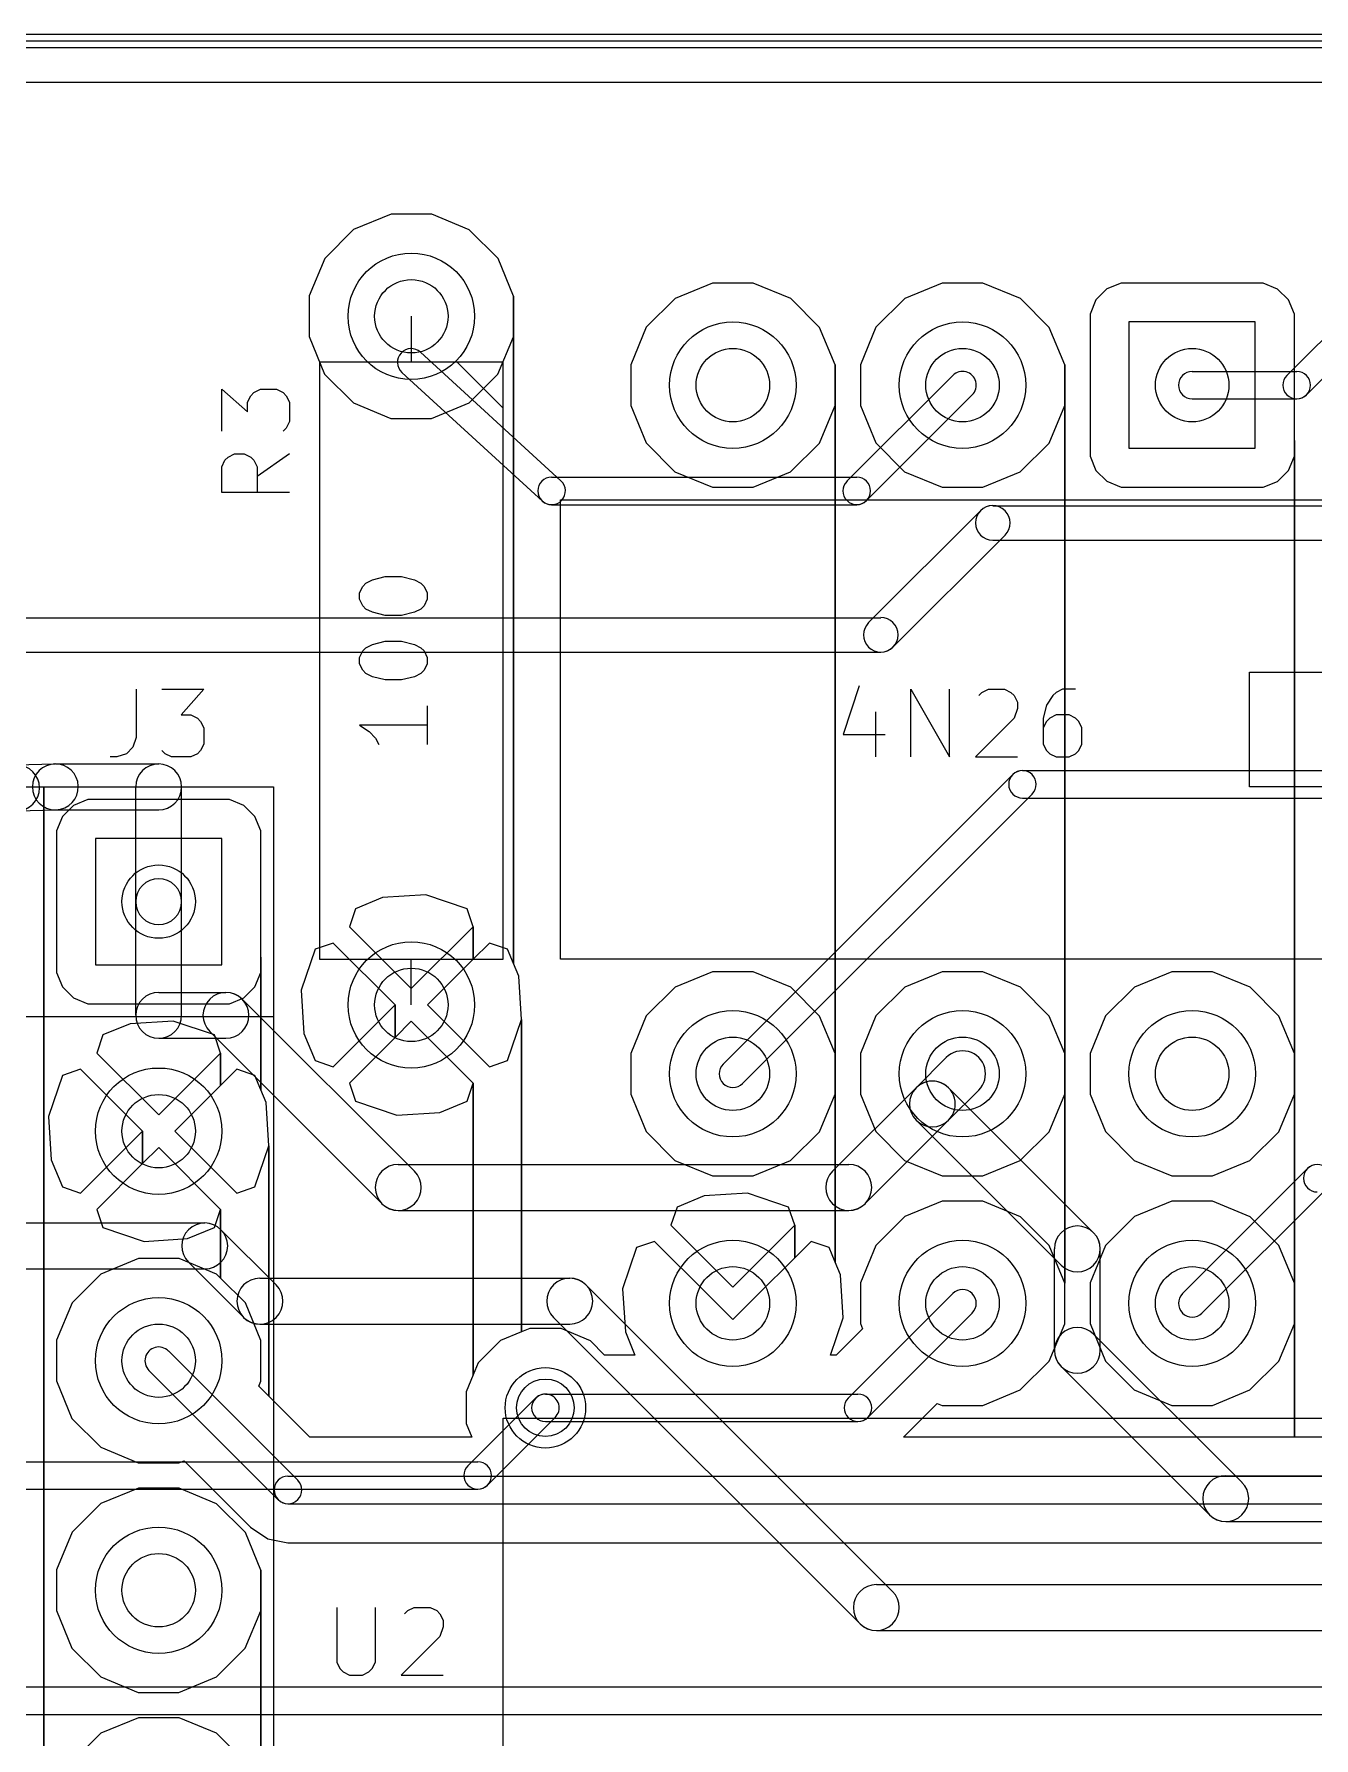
# Model space of a CAD drawing. Extents: x 10 to 410, y -287 to -10.
# Drawn here: x 186.58 to 200.74, y -131.17 to -112.32 of the extents above; entities that cross this region are included whole.
import ezdxf

# ---------------------------------------------------------------- set-up
doc = ezdxf.new("R2010")
doc.units = 0
doc.header["$MEASUREMENT"] = 0
doc.layers.add('Black', color=250, linetype='CONTINUOUS')
doc.layers.add('White', color=7, linetype='CONTINUOUS')

msp = doc.modelspace()

# ---------------------------------------------------------------- linework, layer by layer
at = {"layer": 'BLACK'}
for p, q in [((162.56, -112.32), (245.11, -112.32)), ((162.56, -112.395), (245.11, -112.395)), ((162.56, -112.395), (245.11, -112.395)), ((162.56, -112.395), (245.11, -112.395)), ((162.56, -112.395), (245.11, -112.395)), ((162.56, -112.395), (245.11, -112.395)), ((162.56, -112.395), (245.11, -112.395)), ((162.56, -112.395), (245.11, -112.395)), ((162.56, -112.47), (245.11, -112.47)), ((163.016, -112.851), (244.654, -112.851)), ((163.016, -112.851), (244.654, -112.851)), ((190.53, -114.313), (190.115, -114.484)), ((190.53, -114.313), (190.115, -114.484)), ((190.98, -114.313), (190.53, -114.313)), ((190.98, -114.313), (190.53, -114.313)), ((191.395, -114.485), (190.98, -114.313)), ((191.395, -114.485), (190.98, -114.313)), ((190.115, -114.484), (189.796, -114.802)), ((190.115, -114.484), (189.796, -114.802)), ((191.713, -114.804), (191.395, -114.485)), ((191.713, -114.804), (191.395, -114.485)), ((189.796, -114.802), (189.624, -115.217)), ((189.796, -114.802), (189.624, -115.217)), ((191.884, -115.219), (191.713, -114.804)), ((191.884, -115.219), (191.713, -114.804)), ((194.086, -115.075), (193.671, -115.246)), ((194.086, -115.075), (193.671, -115.246)), ((194.536, -115.075), (194.086, -115.075)), ((194.536, -115.075), (194.086, -115.075)), ((194.951, -115.247), (194.536, -115.075)), ((194.951, -115.247), (194.536, -115.075)), ((196.626, -115.075), (196.211, -115.246)), ((196.626, -115.075), (196.211, -115.246)), ((197.076, -115.075), (196.626, -115.075)), ((197.076, -115.075), (196.626, -115.075)), ((197.491, -115.247), (197.076, -115.075)), ((197.491, -115.247), (197.076, -115.075)), ((198.447, -115.14), (198.326, -115.262)), ((198.447, -115.14), (198.326, -115.262)), ((198.606, -115.075), (198.447, -115.14)), ((198.606, -115.075), (198.447, -115.14)), ((200.003, -115.075), (198.606, -115.075)), ((200.003, -115.075), (198.606, -115.075)), ((200.175, -115.075), (200.003, -115.075)), ((200.175, -115.075), (200.003, -115.075)), ((200.333, -115.141), (200.175, -115.075)), ((200.333, -115.141), (200.175, -115.075)), ((200.455, -115.262), (200.333, -115.141)), ((200.455, -115.262), (200.333, -115.141)), ((189.624, -115.217), (189.624, -115.667)), ((189.624, -115.217), (189.624, -115.667)), ((191.884, -122.606), (191.884, -115.219)), ((191.884, -115.669), (191.884, -115.219)), ((191.884, -115.219), (191.884, -122.606)), ((191.884, -122.606), (191.884, -115.219)), ((191.884, -115.669), (191.884, -115.219)), ((191.884, -115.219), (191.884, -122.606)), ((193.671, -115.246), (193.352, -115.564)), ((193.671, -115.246), (193.352, -115.564)), ((195.269, -115.566), (194.951, -115.247)), ((195.269, -115.566), (194.951, -115.247)), ((196.211, -115.246), (195.892, -115.564)), ((196.211, -115.246), (195.892, -115.564)), ((197.809, -115.566), (197.491, -115.247)), ((197.809, -115.566), (197.491, -115.247)), ((198.326, -115.262), (198.26, -115.42)), ((198.326, -115.262), (198.26, -115.42)), ((200.52, -115.421), (200.455, -115.262)), ((200.52, -115.421), (200.455, -115.262)), ((190.754, -115.443), (190.754, -115.951)), ((193.352, -115.564), (193.18, -115.979)), ((193.352, -115.564), (193.18, -115.979)), ((195.44, -115.981), (195.269, -115.566)), ((195.44, -115.981), (195.269, -115.566)), ((195.892, -115.564), (195.72, -115.979)), ((195.892, -115.564), (195.72, -115.979)), ((197.98, -115.981), (197.809, -115.566)), ((197.98, -115.981), (197.809, -115.566)), ((198.26, -115.42), (198.26, -115.592)), ((198.26, -115.42), (198.26, -115.592)), ((200.088, -115.506), (198.691, -115.506)), ((198.691, -115.506), (198.691, -116.903)), ((200.088, -115.506), (198.691, -115.506)), ((198.691, -115.506), (198.691, -116.903)), ((200.088, -115.506), (198.691, -115.506)), ((198.691, -115.506), (198.691, -116.903)), ((200.088, -116.903), (200.088, -115.506)), ((200.088, -116.903), (200.088, -115.506)), ((200.088, -116.903), (200.088, -115.506)), ((200.52, -116.818), (200.52, -115.421)), ((200.52, -116.818), (200.52, -115.421)), ((189.624, -115.667), (189.795, -116.082)), ((189.624, -115.667), (189.795, -116.082)), ((191.712, -116.084), (191.884, -115.669)), ((191.712, -116.084), (191.884, -115.669)), ((198.26, -115.592), (198.26, -116.989)), ((198.26, -115.592), (198.26, -116.989)), ((191.77, -115.951), (189.738, -115.951)), ((189.738, -115.951), (189.738, -122.555)), ((191.262, -115.951), (191.77, -116.459)), ((191.77, -122.555), (191.77, -115.951)), ((189.795, -116.082), (190.113, -116.401)), ((189.795, -116.082), (190.113, -116.401)), ((191.393, -116.402), (191.712, -116.084)), ((191.393, -116.402), (191.712, -116.084)), ((193.18, -115.979), (193.18, -116.429)), ((193.18, -115.979), (193.18, -116.429)), ((195.44, -123.601), (195.44, -115.981)), ((195.44, -116.431), (195.44, -115.981)), ((195.44, -115.981), (195.44, -123.601)), ((195.44, -123.601), (195.44, -115.981)), ((195.44, -116.431), (195.44, -115.981)), ((195.44, -115.981), (195.44, -123.601)), ((195.72, -115.979), (195.72, -116.429)), ((195.72, -115.979), (195.72, -116.429)), ((197.98, -123.601), (197.98, -115.981)), ((197.98, -116.431), (197.98, -115.981)), ((197.98, -115.981), (197.98, -123.601)), ((197.98, -123.601), (197.98, -115.981)), ((197.98, -116.431), (197.98, -115.981)), ((197.98, -115.981), (197.98, -123.601)), ((188.657, -116.715), (188.657, -116.251)), ((188.657, -116.251), (188.942, -116.501)), ((188.942, -116.394), (188.978, -116.322)), ((188.978, -116.322), (189.014, -116.286)), ((189.014, -116.286), (189.085, -116.251)), ((189.085, -116.251), (189.264, -116.251)), ((189.264, -116.251), (189.335, -116.286)), ((189.335, -116.286), (189.371, -116.322)), ((189.371, -116.322), (189.407, -116.394)), ((188.942, -116.501), (188.942, -116.394)), ((189.407, -116.394), (189.407, -116.608)), ((190.113, -116.401), (190.528, -116.573)), ((190.113, -116.401), (190.528, -116.573)), ((190.978, -116.573), (191.393, -116.402)), ((190.978, -116.573), (191.393, -116.402)), ((193.18, -116.429), (193.351, -116.844)), ((193.18, -116.429), (193.351, -116.844)), ((195.268, -116.846), (195.44, -116.431)), ((195.268, -116.846), (195.44, -116.431)), ((195.72, -116.429), (195.891, -116.844)), ((195.72, -116.429), (195.891, -116.844)), ((197.808, -116.846), (197.98, -116.431)), ((197.808, -116.846), (197.98, -116.431)), ((189.371, -116.679), (189.335, -116.715)), ((189.407, -116.608), (189.371, -116.679)), ((190.528, -116.573), (190.978, -116.573)), ((190.528, -116.573), (190.978, -116.573)), ((193.351, -116.844), (193.669, -117.163)), ((193.351, -116.844), (193.669, -117.163)), ((194.949, -117.164), (195.268, -116.846)), ((194.949, -117.164), (195.268, -116.846)), ((195.891, -116.844), (196.209, -117.163)), ((195.891, -116.844), (196.209, -117.163)), ((197.489, -117.164), (197.808, -116.846)), ((197.489, -117.164), (197.808, -116.846)), ((200.52, -123.601), (200.52, -116.818)), ((200.52, -116.99), (200.52, -116.818)), ((200.52, -116.818), (200.52, -123.601)), ((200.52, -123.601), (200.52, -116.818)), ((200.52, -116.99), (200.52, -116.818)), ((200.52, -116.818), (200.52, -123.601)), ((188.657, -117.108), (188.692, -117.036)), ((188.692, -117.036), (188.728, -117.001)), ((188.728, -117.001), (188.799, -116.965)), ((188.799, -116.965), (188.907, -116.965)), ((188.907, -116.965), (188.978, -117.001)), ((188.978, -117.001), (189.014, -117.036)), ((189.014, -117.036), (189.049, -117.108)), ((189.407, -116.965), (189.049, -117.215)), ((198.26, -116.989), (198.325, -117.148)), ((198.26, -116.989), (198.325, -117.148)), ((198.691, -116.903), (200.088, -116.903)), ((198.691, -116.903), (200.088, -116.903)), ((198.691, -116.903), (200.088, -116.903)), ((200.454, -117.148), (200.52, -116.99)), ((200.454, -117.148), (200.52, -116.99)), ((188.657, -117.394), (188.657, -117.108)), ((189.049, -117.108), (189.049, -117.394)), ((193.669, -117.163), (194.084, -117.335)), ((193.669, -117.163), (194.084, -117.335)), ((194.534, -117.335), (194.949, -117.164)), ((194.534, -117.335), (194.949, -117.164)), ((196.209, -117.163), (196.624, -117.335)), ((196.209, -117.163), (196.624, -117.335)), ((197.074, -117.335), (197.489, -117.164)), ((197.074, -117.335), (197.489, -117.164)), ((198.325, -117.148), (198.447, -117.269)), ((198.325, -117.148), (198.447, -117.269)), ((198.447, -117.269), (198.605, -117.335)), ((198.447, -117.269), (198.605, -117.335)), ((200.174, -117.335), (200.333, -117.27)), ((200.174, -117.335), (200.333, -117.27)), ((200.333, -117.27), (200.454, -117.148)), ((200.333, -117.27), (200.454, -117.148)), ((189.407, -117.394), (188.657, -117.394)), ((194.084, -117.335), (194.534, -117.335)), ((194.084, -117.335), (194.534, -117.335)), ((196.624, -117.335), (197.074, -117.335)), ((196.624, -117.335), (197.074, -117.335)), ((198.605, -117.335), (198.777, -117.335)), ((198.605, -117.335), (198.777, -117.335)), ((198.777, -117.335), (200.174, -117.335)), ((198.777, -117.335), (200.174, -117.335)), ((192.405, -122.555), (192.405, -117.475)), ((192.405, -117.475), (201.295, -117.475)), ((190.216, -118.432), (190.252, -118.396)), ((190.252, -118.396), (190.323, -118.36)), ((190.323, -118.36), (190.466, -118.324)), ((190.466, -118.324), (190.645, -118.324)), ((190.645, -118.324), (190.788, -118.36)), ((190.788, -118.36), (190.859, -118.396)), ((190.859, -118.396), (190.895, -118.432)), ((190.181, -118.503), (190.216, -118.432)), ((190.181, -118.574), (190.181, -118.503)), ((190.216, -118.646), (190.181, -118.574)), ((190.895, -118.432), (190.931, -118.503)), ((190.931, -118.574), (190.895, -118.646)), ((190.931, -118.503), (190.931, -118.574)), ((190.252, -118.682), (190.216, -118.646)), ((190.323, -118.717), (190.252, -118.682)), ((190.466, -118.753), (190.323, -118.717)), ((190.645, -118.753), (190.466, -118.753)), ((190.788, -118.717), (190.645, -118.753)), ((190.859, -118.682), (190.788, -118.717)), ((190.895, -118.646), (190.859, -118.682)), ((190.181, -119.217), (190.216, -119.146)), ((190.216, -119.146), (190.252, -119.11)), ((190.252, -119.11), (190.323, -119.074)), ((190.323, -119.074), (190.466, -119.039)), ((190.466, -119.039), (190.645, -119.039)), ((190.645, -119.039), (190.788, -119.074)), ((190.788, -119.074), (190.859, -119.11)), ((190.859, -119.11), (190.895, -119.146)), ((190.895, -119.146), (190.931, -119.217)), ((190.181, -119.289), (190.181, -119.217)), ((190.216, -119.36), (190.181, -119.289)), ((190.931, -119.289), (190.895, -119.36)), ((190.931, -119.217), (190.931, -119.289)), ((190.252, -119.396), (190.216, -119.36)), ((190.323, -119.432), (190.252, -119.396)), ((190.466, -119.467), (190.323, -119.432)), ((190.645, -119.467), (190.466, -119.467)), ((190.788, -119.432), (190.645, -119.467)), ((190.859, -119.396), (190.788, -119.432)), ((190.895, -119.36), (190.859, -119.396)), ((195.707, -119.533), (195.529, -120.069)), ((200.025, -120.65), (200.025, -119.38)), ((200.025, -119.38), (201.295, -119.38)), ((187.71, -119.569), (187.71, -120.104)), ((187.996, -119.569), (188.46, -119.569)), ((188.46, -119.569), (188.21, -119.854)), ((196.279, -120.319), (196.279, -119.569)), ((196.279, -119.569), (196.707, -120.319)), ((196.707, -120.319), (196.707, -119.569)), ((197.029, -119.64), (197.064, -119.604)), ((197.064, -119.604), (197.136, -119.569)), ((197.136, -119.569), (197.314, -119.569)), ((197.314, -119.569), (197.386, -119.604)), ((197.386, -119.604), (197.421, -119.64)), ((197.421, -119.64), (197.457, -119.711)), ((197.457, -119.711), (197.457, -119.783)), ((197.85, -119.64), (197.779, -119.747)), ((197.886, -119.604), (197.85, -119.64)), ((197.957, -119.569), (197.886, -119.604)), ((198.1, -119.569), (197.957, -119.569)), ((188.21, -119.854), (188.317, -119.854)), ((188.317, -119.854), (188.389, -119.89)), ((188.389, -119.89), (188.424, -119.926)), ((190.931, -119.753), (190.931, -120.182)), ((195.886, -119.819), (195.886, -120.319)), ((197.421, -119.89), (196.993, -120.319)), ((197.457, -119.783), (197.421, -119.89)), ((197.779, -119.747), (197.743, -119.89)), ((197.743, -119.89), (197.743, -120.176)), ((197.814, -119.89), (197.779, -119.926)), ((197.886, -119.854), (197.814, -119.89)), ((198.029, -119.854), (197.886, -119.854)), ((198.1, -119.89), (198.029, -119.854)), ((198.136, -119.926), (198.1, -119.89)), ((188.424, -119.926), (188.46, -119.997)), ((188.46, -119.997), (188.46, -120.176)), ((190.931, -119.967), (190.181, -119.967)), ((190.181, -119.967), (190.288, -120.039)), ((190.288, -120.039), (190.359, -120.11)), ((195.529, -120.069), (195.993, -120.069)), ((197.779, -119.926), (197.743, -119.997)), ((198.171, -119.997), (198.136, -119.926)), ((198.171, -120.176), (198.171, -119.997)), ((187.603, -120.283), (187.496, -120.319)), ((187.674, -120.211), (187.603, -120.283)), ((187.71, -120.104), (187.674, -120.211)), ((188.031, -120.283), (187.996, -120.247)), ((188.103, -120.319), (188.031, -120.283)), ((188.389, -120.283), (188.317, -120.319)), ((188.424, -120.247), (188.389, -120.283)), ((188.46, -120.176), (188.424, -120.247)), ((190.359, -120.11), (190.395, -120.182)), ((197.743, -120.176), (197.779, -120.247)), ((197.779, -120.247), (197.814, -120.283)), ((197.814, -120.283), (197.886, -120.319)), ((198.029, -120.319), (198.1, -120.283)), ((198.1, -120.283), (198.136, -120.247)), ((198.136, -120.247), (198.171, -120.176)), ((187.496, -120.319), (187.424, -120.319)), ((188.317, -120.319), (188.103, -120.319)), ((196.993, -120.319), (197.457, -120.319)), ((197.886, -120.319), (198.029, -120.319)), ((184.15, -120.65), (186.69, -120.65)), ((186.69, -120.65), (189.23, -120.65)), ((186.69, -146.05), (186.69, -120.65)), ((186.69, -120.65), (186.69, -146.05)), ((189.23, -120.65), (189.23, -146.05)), ((201.295, -120.65), (200.025, -120.65)), ((187.176, -120.79), (187.017, -120.855)), ((187.176, -120.79), (187.017, -120.855)), ((188.573, -120.79), (187.176, -120.79)), ((188.573, -120.79), (187.176, -120.79)), ((188.745, -120.79), (188.573, -120.79)), ((188.745, -120.79), (188.573, -120.79)), ((188.903, -120.856), (188.745, -120.79)), ((188.903, -120.856), (188.745, -120.79)), ((186.896, -120.977), (186.83, -121.135)), ((186.896, -120.977), (186.83, -121.135)), ((187.017, -120.855), (186.896, -120.977)), ((187.017, -120.855), (186.896, -120.977)), ((189.025, -120.977), (188.903, -120.856)), ((189.025, -120.977), (188.903, -120.856)), ((189.09, -121.136), (189.025, -120.977)), ((189.09, -121.136), (189.025, -120.977)), ((186.83, -121.135), (186.83, -121.307)), ((186.83, -121.135), (186.83, -121.307)), ((188.659, -121.221), (187.261, -121.221)), ((187.261, -121.221), (187.261, -122.618)), ((188.659, -121.221), (187.261, -121.221)), ((187.261, -121.221), (187.261, -122.618)), ((188.659, -121.221), (187.261, -121.221)), ((187.261, -121.221), (187.261, -122.618)), ((188.659, -122.618), (188.659, -121.221)), ((188.659, -122.618), (188.659, -121.221)), ((188.659, -122.618), (188.659, -121.221)), ((189.09, -122.533), (189.09, -121.136)), ((189.09, -122.533), (189.09, -121.136)), ((186.83, -121.307), (186.83, -122.704)), ((186.83, -121.307), (186.83, -122.704)), ((190.437, -121.874), (190.138, -121.998)), ((190.437, -121.874), (190.138, -121.998)), ((190.916, -121.844), (190.437, -121.874)), ((190.916, -121.844), (190.437, -121.874)), ((191.37, -121.998), (190.916, -121.844)), ((191.37, -121.998), (190.916, -121.844)), ((190.138, -121.998), (190.069, -122.198)), ((190.138, -121.998), (190.069, -122.198)), ((191.439, -122.198), (191.37, -121.998)), ((191.439, -122.198), (191.37, -121.998)), ((190.069, -122.198), (190.754, -122.883)), ((190.069, -122.198), (190.754, -122.883)), ((190.754, -122.883), (191.439, -122.198)), ((190.754, -122.883), (191.439, -122.198)), ((191.439, -122.558), (191.439, -122.198)), ((191.439, -122.198), (191.439, -122.558)), ((191.439, -122.558), (191.439, -122.198)), ((191.439, -122.198), (191.439, -122.558)), ((189.09, -124.003), (189.09, -122.533)), ((189.09, -122.705), (189.09, -122.533)), ((189.09, -122.533), (189.09, -124.003)), ((189.09, -124.003), (189.09, -122.533)), ((189.09, -122.705), (189.09, -122.533)), ((189.09, -122.533), (189.09, -124.003)), ((189.689, -122.447), (189.535, -122.901)), ((189.689, -122.447), (189.535, -122.901)), ((189.889, -122.378), (189.689, -122.447)), ((189.889, -122.378), (189.689, -122.447)), ((190.574, -123.063), (189.889, -122.378)), ((190.574, -123.063), (189.889, -122.378)), ((191.619, -122.378), (191.439, -122.558)), ((191.619, -122.378), (191.439, -122.558)), ((191.819, -122.447), (191.619, -122.378)), ((191.819, -122.447), (191.619, -122.378)), ((191.884, -122.606), (191.819, -122.447)), ((191.884, -122.606), (191.819, -122.447)), ((186.83, -122.704), (186.895, -122.863)), ((186.83, -122.704), (186.895, -122.863)), ((187.261, -122.618), (188.659, -122.618)), ((187.261, -122.618), (188.659, -122.618)), ((187.261, -122.618), (188.659, -122.618)), ((189.024, -122.863), (189.09, -122.705)), ((189.024, -122.863), (189.09, -122.705)), ((189.738, -122.555), (190.754, -122.555)), ((190.754, -123.063), (190.754, -122.555)), ((190.754, -122.555), (191.77, -122.555)), ((191.439, -122.558), (190.934, -123.063)), ((191.439, -122.558), (190.934, -123.063)), ((191.943, -122.746), (191.884, -122.606)), ((191.943, -122.746), (191.884, -122.606)), ((201.295, -122.555), (192.405, -122.555)), ((194.086, -122.695), (193.671, -122.866)), ((194.086, -122.695), (193.671, -122.866)), ((194.536, -122.695), (194.086, -122.695)), ((194.536, -122.695), (194.086, -122.695)), ((194.951, -122.867), (194.536, -122.695)), ((194.951, -122.867), (194.536, -122.695)), ((196.626, -122.695), (196.211, -122.866)), ((196.626, -122.695), (196.211, -122.866)), ((197.076, -122.695), (196.626, -122.695)), ((197.076, -122.695), (196.626, -122.695)), ((197.491, -122.867), (197.076, -122.695)), ((197.491, -122.867), (197.076, -122.695)), ((199.166, -122.695), (198.751, -122.866)), ((199.166, -122.695), (198.751, -122.866)), ((199.616, -122.695), (199.166, -122.695)), ((199.616, -122.695), (199.166, -122.695)), ((200.031, -122.867), (199.616, -122.695)), ((200.031, -122.867), (199.616, -122.695)), ((186.895, -122.863), (187.017, -122.984)), ((186.895, -122.863), (187.017, -122.984)), ((188.903, -122.985), (189.024, -122.863)), ((188.903, -122.985), (189.024, -122.863)), ((189.535, -122.901), (189.565, -123.38)), ((189.535, -122.901), (189.565, -123.38)), ((191.973, -123.225), (191.943, -122.746)), ((191.973, -123.225), (191.943, -122.746)), ((193.671, -122.866), (193.352, -123.184)), ((193.671, -122.866), (193.352, -123.184)), ((195.269, -123.186), (194.951, -122.867)), ((195.269, -123.186), (194.951, -122.867)), ((196.211, -122.866), (195.892, -123.184)), ((196.211, -122.866), (195.892, -123.184)), ((197.809, -123.186), (197.491, -122.867)), ((197.809, -123.186), (197.491, -122.867)), ((198.751, -122.866), (198.432, -123.184)), ((198.751, -122.866), (198.432, -123.184)), ((200.349, -123.186), (200.031, -122.867)), ((200.349, -123.186), (200.031, -122.867)), ((187.017, -122.984), (187.175, -123.05)), ((187.017, -122.984), (187.175, -123.05)), ((187.175, -123.05), (187.347, -123.05)), ((187.175, -123.05), (187.347, -123.05)), ((187.347, -123.05), (188.744, -123.05)), ((187.347, -123.05), (188.744, -123.05)), ((188.744, -123.05), (188.903, -122.985)), ((188.744, -123.05), (188.903, -122.985)), ((189.889, -123.748), (190.574, -123.063)), ((189.889, -123.748), (190.574, -123.063)), ((190.574, -123.422), (190.574, -123.063)), ((190.574, -123.063), (190.574, -123.422)), ((190.574, -123.422), (190.574, -123.063)), ((190.574, -123.063), (190.574, -123.422)), ((190.934, -123.063), (191.619, -123.748)), ((190.934, -123.063), (191.619, -123.748)), ((184.15, -123.19), (186.69, -123.19)), ((186.69, -123.19), (189.23, -123.19)), ((187.643, -123.271), (187.344, -123.395)), ((187.643, -123.271), (187.344, -123.395)), ((188.122, -123.241), (187.643, -123.271)), ((188.122, -123.241), (187.643, -123.271)), ((188.576, -123.395), (188.122, -123.241)), ((188.576, -123.395), (188.122, -123.241)), ((190.754, -123.243), (190.574, -123.422)), ((190.754, -123.243), (190.574, -123.422)), ((191.439, -123.928), (190.754, -123.243)), ((191.439, -123.928), (190.754, -123.243)), ((191.819, -123.679), (191.973, -123.225)), ((191.819, -123.679), (191.973, -123.225)), ((191.973, -126.682), (191.973, -123.225)), ((191.973, -123.225), (191.973, -126.682)), ((191.973, -126.682), (191.973, -123.225)), ((191.973, -123.225), (191.973, -126.682)), ((193.352, -123.184), (193.18, -123.599)), ((193.352, -123.184), (193.18, -123.599)), ((195.44, -123.601), (195.269, -123.186)), ((195.44, -123.601), (195.269, -123.186)), ((195.892, -123.184), (195.72, -123.599)), ((195.892, -123.184), (195.72, -123.599)), ((197.98, -123.601), (197.809, -123.186)), ((197.98, -123.601), (197.809, -123.186)), ((198.432, -123.184), (198.26, -123.599)), ((198.432, -123.184), (198.26, -123.599)), ((200.52, -123.601), (200.349, -123.186)), ((200.52, -123.601), (200.349, -123.186)), ((187.344, -123.395), (187.275, -123.595)), ((187.344, -123.395), (187.275, -123.595)), ((188.645, -123.595), (188.576, -123.395)), ((188.645, -123.595), (188.576, -123.395)), ((189.565, -123.38), (189.689, -123.679)), ((189.565, -123.38), (189.689, -123.679)), ((190.574, -123.422), (190.069, -123.928)), ((190.574, -123.422), (190.069, -123.928)), ((187.275, -123.595), (187.96, -124.28)), ((187.275, -123.595), (187.96, -124.28)), ((187.96, -124.28), (188.645, -123.595)), ((187.96, -124.28), (188.645, -123.595)), ((188.645, -123.955), (188.645, -123.595)), ((188.645, -123.595), (188.645, -123.955)), ((188.645, -123.955), (188.645, -123.595)), ((188.645, -123.595), (188.645, -123.955)), ((189.689, -123.679), (189.889, -123.748)), ((189.689, -123.679), (189.889, -123.748)), ((191.619, -123.748), (191.819, -123.679)), ((191.619, -123.748), (191.819, -123.679)), ((193.18, -123.599), (193.18, -124.049)), ((193.18, -123.599), (193.18, -124.049)), ((195.44, -125.908), (195.44, -123.601)), ((195.44, -124.051), (195.44, -123.601)), ((195.44, -123.601), (195.44, -125.908)), ((195.44, -125.908), (195.44, -123.601)), ((195.44, -124.051), (195.44, -123.601)), ((195.44, -123.601), (195.44, -125.908)), ((195.72, -123.599), (195.72, -124.049)), ((195.72, -123.599), (195.72, -124.049)), ((197.98, -126.141), (197.98, -123.601)), ((197.98, -124.051), (197.98, -123.601)), ((197.98, -123.601), (197.98, -126.141)), ((197.98, -126.141), (197.98, -123.601)), ((197.98, -124.051), (197.98, -123.601)), ((197.98, -123.601), (197.98, -126.141)), ((198.26, -123.599), (198.26, -124.049)), ((198.26, -123.599), (198.26, -124.049)), ((200.52, -126.141), (200.52, -123.601)), ((200.52, -123.601), (200.52, -123.601)), ((200.52, -124.051), (200.52, -123.601)), ((200.52, -123.601), (200.52, -126.141)), ((200.52, -126.141), (200.52, -123.601)), ((200.52, -123.601), (200.52, -123.601)), ((200.52, -124.051), (200.52, -123.601)), ((200.52, -123.601), (200.52, -126.141)), ((186.895, -123.844), (186.741, -124.298)), ((186.895, -123.844), (186.741, -124.298)), ((187.095, -123.775), (186.895, -123.844)), ((187.095, -123.775), (186.895, -123.844)), ((187.78, -124.46), (187.095, -123.775)), ((187.78, -124.46), (187.095, -123.775)), ((188.825, -123.775), (188.645, -123.955)), ((188.825, -123.775), (188.645, -123.955)), ((189.025, -123.844), (188.825, -123.775)), ((189.025, -123.844), (188.825, -123.775)), ((189.09, -124.003), (189.025, -123.844)), ((189.09, -124.003), (189.025, -123.844)), ((188.645, -123.955), (188.14, -124.46)), ((188.645, -123.955), (188.14, -124.46)), ((189.149, -124.143), (189.09, -124.003)), ((189.149, -124.143), (189.09, -124.003)), ((190.069, -123.928), (190.138, -124.128)), ((190.069, -123.928), (190.138, -124.128)), ((191.37, -124.128), (191.439, -123.928)), ((191.37, -124.128), (191.439, -123.928)), ((191.439, -127.157), (191.439, -123.928)), ((191.439, -123.928), (191.439, -127.157)), ((191.439, -127.157), (191.439, -123.928)), ((191.439, -123.928), (191.439, -127.157)), ((193.18, -124.049), (193.351, -124.464)), ((193.18, -124.049), (193.351, -124.464)), ((195.268, -124.466), (195.44, -124.051)), ((195.268, -124.466), (195.44, -124.051)), ((195.72, -124.049), (195.891, -124.464)), ((195.72, -124.049), (195.891, -124.464)), ((197.808, -124.466), (197.98, -124.051)), ((197.808, -124.466), (197.98, -124.051)), ((198.26, -124.049), (198.431, -124.464)), ((198.26, -124.049), (198.431, -124.464)), ((200.348, -124.466), (200.52, -124.051)), ((200.348, -124.466), (200.52, -124.051)), ((189.179, -124.622), (189.149, -124.143)), ((189.179, -124.622), (189.149, -124.143)), ((190.138, -124.128), (190.592, -124.282)), ((190.138, -124.128), (190.592, -124.282)), ((191.071, -124.252), (191.37, -124.128)), ((191.071, -124.252), (191.37, -124.128)), ((186.741, -124.298), (186.771, -124.777)), ((186.741, -124.298), (186.771, -124.777)), ((190.592, -124.282), (191.071, -124.252)), ((190.592, -124.282), (191.071, -124.252)), ((187.095, -125.145), (187.78, -124.46)), ((187.095, -125.145), (187.78, -124.46)), ((187.78, -124.819), (187.78, -124.46)), ((187.78, -124.46), (187.78, -124.819)), ((187.78, -124.819), (187.78, -124.46)), ((187.78, -124.46), (187.78, -124.819)), ((188.14, -124.46), (188.825, -125.145)), ((188.14, -124.46), (188.825, -125.145)), ((189.025, -125.076), (189.179, -124.622)), ((189.025, -125.076), (189.179, -124.622)), ((189.179, -127.393), (189.179, -124.622)), ((189.179, -124.622), (189.179, -127.393)), ((189.179, -127.393), (189.179, -124.622)), ((189.179, -124.622), (189.179, -127.393)), ((193.351, -124.464), (193.669, -124.783)), ((193.351, -124.464), (193.669, -124.783)), ((194.949, -124.784), (195.268, -124.466)), ((194.949, -124.784), (195.268, -124.466)), ((195.891, -124.464), (196.209, -124.783)), ((195.891, -124.464), (196.209, -124.783)), ((197.489, -124.784), (197.808, -124.466)), ((197.489, -124.784), (197.808, -124.466)), ((198.431, -124.464), (198.749, -124.783)), ((198.431, -124.464), (198.749, -124.783)), ((200.029, -124.784), (200.348, -124.466)), ((200.029, -124.784), (200.348, -124.466)), ((186.771, -124.777), (186.895, -125.076)), ((186.771, -124.777), (186.895, -125.076)), ((187.96, -124.64), (187.78, -124.819)), ((187.96, -124.64), (187.78, -124.819)), ((188.645, -125.325), (187.96, -124.64)), ((188.645, -125.325), (187.96, -124.64)), ((193.669, -124.783), (194.084, -124.955)), ((193.669, -124.783), (194.084, -124.955)), ((194.534, -124.955), (194.949, -124.784)), ((194.534, -124.955), (194.949, -124.784)), ((196.209, -124.783), (196.624, -124.955)), ((196.209, -124.783), (196.624, -124.955)), ((197.074, -124.955), (197.489, -124.784)), ((197.074, -124.955), (197.489, -124.784)), ((198.749, -124.783), (199.164, -124.955)), ((198.749, -124.783), (199.164, -124.955)), ((199.614, -124.955), (200.029, -124.784)), ((199.614, -124.955), (200.029, -124.784)), ((187.78, -124.819), (187.275, -125.325)), ((187.78, -124.819), (187.275, -125.325)), ((194.084, -124.955), (194.534, -124.955)), ((194.084, -124.955), (194.534, -124.955)), ((196.624, -124.955), (197.074, -124.955)), ((196.624, -124.955), (197.074, -124.955)), ((199.164, -124.955), (199.614, -124.955)), ((199.164, -124.955), (199.614, -124.955)), ((186.895, -125.076), (187.095, -125.145)), ((186.895, -125.076), (187.095, -125.145)), ((188.825, -125.145), (189.025, -125.076)), ((188.825, -125.145), (189.025, -125.076)), ((193.993, -125.176), (193.694, -125.3)), ((193.993, -125.176), (193.694, -125.3)), ((194.472, -125.146), (193.993, -125.176)), ((194.472, -125.146), (193.993, -125.176)), ((194.926, -125.3), (194.472, -125.146)), ((194.926, -125.3), (194.472, -125.146)), ((187.275, -125.325), (187.344, -125.525)), ((187.275, -125.325), (187.344, -125.525)), ((188.576, -125.525), (188.645, -125.325)), ((188.576, -125.525), (188.645, -125.325)), ((188.645, -126.086), (188.645, -125.325)), ((188.645, -125.325), (188.645, -126.086)), ((188.645, -126.086), (188.645, -125.325)), ((188.645, -125.325), (188.645, -126.086)), ((193.694, -125.3), (193.625, -125.5)), ((193.694, -125.3), (193.625, -125.5)), ((194.995, -125.5), (194.926, -125.3)), ((194.995, -125.5), (194.926, -125.3)), ((196.626, -125.235), (196.211, -125.406)), ((196.626, -125.235), (196.211, -125.406)), ((197.076, -125.235), (196.626, -125.235)), ((197.076, -125.235), (196.626, -125.235)), ((197.491, -125.407), (197.076, -125.235)), ((197.491, -125.407), (197.076, -125.235)), ((199.166, -125.235), (198.751, -125.406)), ((199.166, -125.235), (198.751, -125.406)), ((199.616, -125.235), (199.166, -125.235)), ((199.616, -125.235), (199.166, -125.235)), ((200.031, -125.407), (199.616, -125.235)), ((200.031, -125.407), (199.616, -125.235)), ((187.344, -125.525), (187.798, -125.679)), ((187.344, -125.525), (187.798, -125.679)), ((188.277, -125.649), (188.576, -125.525)), ((188.277, -125.649), (188.576, -125.525)), ((193.625, -125.5), (194.31, -126.185)), ((193.625, -125.5), (194.31, -126.185)), ((194.31, -126.185), (194.995, -125.5)), ((194.31, -126.185), (194.995, -125.5)), ((194.995, -125.86), (194.995, -125.5)), ((194.995, -125.5), (194.995, -125.86)), ((194.995, -125.86), (194.995, -125.5)), ((194.995, -125.5), (194.995, -125.86)), ((196.211, -125.406), (195.892, -125.724)), ((196.211, -125.406), (195.892, -125.724)), ((197.809, -125.726), (197.491, -125.407)), ((197.809, -125.726), (197.491, -125.407)), ((198.751, -125.406), (198.432, -125.724)), ((198.751, -125.406), (198.432, -125.724)), ((200.349, -125.726), (200.031, -125.407)), ((200.349, -125.726), (200.031, -125.407)), ((187.798, -125.679), (188.277, -125.649)), ((187.798, -125.679), (188.277, -125.649)), ((193.245, -125.749), (193.091, -126.203)), ((193.245, -125.749), (193.091, -126.203)), ((193.445, -125.68), (193.245, -125.749)), ((193.445, -125.68), (193.245, -125.749)), ((194.041, -126.275), (193.445, -125.68)), ((194.041, -126.275), (193.445, -125.68)), ((195.175, -125.68), (194.995, -125.86)), ((195.175, -125.68), (194.995, -125.86)), ((195.375, -125.749), (195.175, -125.68)), ((195.375, -125.749), (195.175, -125.68)), ((195.44, -125.908), (195.375, -125.749)), ((195.44, -125.908), (195.375, -125.749)), ((195.892, -125.724), (195.72, -126.139)), ((195.892, -125.724), (195.72, -126.139)), ((197.98, -126.141), (197.809, -125.726)), ((197.98, -126.141), (197.809, -125.726)), ((198.432, -125.724), (198.26, -126.139)), ((198.432, -125.724), (198.26, -126.139)), ((200.52, -126.141), (200.349, -125.726)), ((200.52, -126.141), (200.349, -125.726)), ((187.736, -125.87), (187.321, -126.041)), ((187.736, -125.87), (187.321, -126.041)), ((188.186, -125.87), (187.736, -125.87)), ((188.186, -125.87), (187.736, -125.87)), ((188.601, -126.042), (188.186, -125.87)), ((188.601, -126.042), (188.186, -125.87)), ((194.995, -125.86), (194.579, -126.275)), ((194.995, -125.86), (194.579, -126.275)), ((195.499, -126.048), (195.44, -125.908)), ((195.499, -126.048), (195.44, -125.908)), ((187.321, -126.041), (187.002, -126.359)), ((187.321, -126.041), (187.002, -126.359)), ((188.645, -126.086), (188.601, -126.042)), ((188.645, -126.086), (188.601, -126.042)), ((188.919, -126.361), (188.645, -126.086)), ((188.919, -126.361), (188.645, -126.086)), ((195.529, -126.527), (195.499, -126.048)), ((195.529, -126.527), (195.499, -126.048)), ((193.091, -126.203), (193.121, -126.682)), ((193.091, -126.203), (193.121, -126.682)), ((194.13, -126.365), (194.041, -126.275)), ((194.13, -126.365), (194.041, -126.275)), ((194.579, -126.275), (194.49, -126.365)), ((194.579, -126.275), (194.49, -126.365)), ((196.742, -126.257), (195.586, -127.413)), ((195.72, -126.139), (195.72, -126.589)), ((195.72, -126.139), (195.72, -126.589)), ((197.98, -126.591), (197.98, -126.141)), ((197.98, -126.591), (197.98, -126.141)), ((198.26, -126.139), (198.26, -126.589)), ((198.26, -126.139), (198.26, -126.589)), ((200.52, -127.846), (200.52, -126.141)), ((200.52, -126.591), (200.52, -126.141)), ((200.52, -126.141), (200.52, -127.846)), ((200.52, -127.846), (200.52, -126.141)), ((200.52, -126.591), (200.52, -126.141)), ((200.52, -126.141), (200.52, -127.846)), ((187.002, -126.359), (186.83, -126.774)), ((187.002, -126.359), (186.83, -126.774)), ((189.09, -126.776), (188.919, -126.361)), ((189.09, -126.776), (188.919, -126.361)), ((194.31, -126.545), (194.13, -126.365)), ((194.31, -126.545), (194.13, -126.365)), ((194.49, -126.365), (194.31, -126.545)), ((194.49, -126.365), (194.31, -126.545)), ((196.958, -126.473), (195.802, -127.629)), ((191.973, -126.682), (191.741, -126.778)), ((191.973, -126.682), (191.741, -126.778)), ((192.063, -126.645), (191.973, -126.682)), ((192.063, -126.645), (191.973, -126.682)), ((192.412, -126.645), (192.063, -126.645)), ((192.412, -126.645), (192.063, -126.645)), ((192.734, -126.779), (192.412, -126.645)), ((192.734, -126.779), (192.412, -126.645)), ((193.121, -126.682), (193.227, -126.937)), ((193.121, -126.682), (193.227, -126.937)), ((195.39, -126.937), (195.529, -126.527)), ((195.39, -126.937), (195.529, -126.527)), ((195.743, -126.646), (195.452, -126.937)), ((195.743, -126.646), (195.452, -126.937)), ((195.72, -126.589), (195.743, -126.646)), ((195.72, -126.589), (195.743, -126.646)), ((197.808, -127.006), (197.98, -126.591)), ((197.808, -127.006), (197.98, -126.591)), ((198.26, -126.589), (198.431, -127.004)), ((198.26, -126.589), (198.431, -127.004)), ((200.348, -127.006), (200.52, -126.591)), ((200.348, -127.006), (200.52, -126.591)), ((186.83, -126.774), (186.83, -127.224)), ((186.83, -126.774), (186.83, -127.224)), ((189.09, -127.226), (189.09, -126.776)), ((189.09, -127.226), (189.09, -126.776)), ((191.741, -126.778), (191.494, -127.024)), ((191.741, -126.778), (191.494, -127.024)), ((192.892, -126.937), (192.734, -126.779)), ((192.892, -126.937), (192.734, -126.779)), ((189.498, -128.322), (188.068, -126.892)), ((191.494, -127.024), (191.439, -127.157)), ((191.494, -127.024), (191.439, -127.157)), ((193.227, -126.937), (192.892, -126.937)), ((193.227, -126.937), (192.892, -126.937)), ((195.452, -126.937), (195.39, -126.937)), ((195.452, -126.937), (195.39, -126.937)), ((197.489, -127.324), (197.808, -127.006)), ((197.489, -127.324), (197.808, -127.006)), ((198.431, -127.004), (198.749, -127.323)), ((198.431, -127.004), (198.749, -127.323)), ((200.029, -127.324), (200.348, -127.006)), ((200.029, -127.324), (200.348, -127.006)), ((186.83, -127.224), (187.001, -127.639)), ((186.83, -127.224), (187.001, -127.639)), ((189.282, -128.538), (187.852, -127.108)), ((189.067, -127.281), (189.09, -127.226)), ((189.067, -127.281), (189.09, -127.226)), ((191.439, -127.157), (191.361, -127.346)), ((191.439, -127.157), (191.361, -127.346)), ((189.179, -127.393), (189.067, -127.281)), ((189.179, -127.393), (189.067, -127.281)), ((189.632, -127.846), (189.179, -127.393)), ((189.632, -127.846), (189.179, -127.393)), ((191.361, -127.346), (191.36, -127.695)), ((191.361, -127.346), (191.36, -127.695)), ((192.237, -127.369), (195.694, -127.369)), ((197.074, -127.495), (197.489, -127.324)), ((197.074, -127.495), (197.489, -127.324)), ((198.749, -127.323), (199.164, -127.495)), ((198.749, -127.323), (199.164, -127.495)), ((199.614, -127.495), (200.029, -127.324)), ((199.614, -127.495), (200.029, -127.324)), ((187.001, -127.639), (187.319, -127.958)), ((187.001, -127.639), (187.319, -127.958)), ((191.77, -132.715), (191.77, -127.635)), ((191.77, -127.635), (219.71, -127.635)), ((196.196, -127.846), (196.569, -127.472)), ((196.196, -127.846), (196.569, -127.472)), ((196.569, -127.472), (196.624, -127.495)), ((196.569, -127.472), (196.624, -127.495)), ((196.624, -127.495), (197.074, -127.495)), ((196.624, -127.495), (197.074, -127.495)), ((199.164, -127.495), (199.614, -127.495)), ((199.164, -127.495), (199.614, -127.495)), ((191.36, -127.695), (191.423, -127.846)), ((191.36, -127.695), (191.423, -127.846)), ((192.237, -127.673), (195.694, -127.673)), ((187.319, -127.958), (187.734, -128.13)), ((187.319, -127.958), (187.734, -128.13)), ((191.423, -127.846), (189.632, -127.846)), ((191.423, -127.846), (189.632, -127.846)), ((200.52, -127.846), (196.196, -127.846)), ((200.52, -127.846), (196.196, -127.846)), ((202.096, -127.846), (200.52, -127.846)), ((202.096, -127.846), (200.52, -127.846)), ((187.734, -128.13), (188.184, -128.13)), ((187.734, -128.13), (188.184, -128.13)), ((188.184, -128.13), (188.241, -128.107)), ((188.184, -128.13), (188.241, -128.107)), ((188.241, -128.107), (188.977, -128.843)), ((188.241, -128.107), (188.977, -128.843)), ((189.39, -128.277), (202.338, -128.277)), ((187.321, -128.581), (187.002, -128.899)), ((187.321, -128.581), (187.002, -128.899)), ((187.736, -128.41), (187.321, -128.581)), ((187.736, -128.41), (187.321, -128.581)), ((188.186, -128.41), (187.736, -128.41)), ((188.186, -128.41), (187.736, -128.41)), ((188.601, -128.582), (188.186, -128.41)), ((188.601, -128.582), (188.186, -128.41)), ((188.919, -128.901), (188.601, -128.582)), ((188.919, -128.901), (188.601, -128.582)), ((189.39, -128.582), (202.338, -128.582)), ((187.002, -128.899), (186.83, -129.314)), ((187.002, -128.899), (186.83, -129.314)), ((189.09, -129.316), (188.919, -128.901)), ((189.09, -129.316), (188.919, -128.901)), ((188.977, -128.843), (188.977, -128.843)), ((188.977, -128.843), (189.166, -128.97)), ((188.977, -128.843), (188.977, -128.843)), ((188.977, -128.843), (189.166, -128.97)), ((189.166, -128.97), (189.39, -129.014)), ((189.166, -128.97), (189.39, -129.014)), ((189.39, -129.014), (202.338, -129.014)), ((189.39, -129.014), (202.338, -129.014)), ((186.83, -129.314), (186.83, -129.764)), ((186.83, -129.314), (186.83, -129.764)), ((189.09, -131.856), (189.09, -129.316)), ((189.09, -129.766), (189.09, -129.316)), ((189.09, -129.316), (189.09, -131.856)), ((189.09, -131.856), (189.09, -129.316)), ((189.09, -129.766), (189.09, -129.316)), ((189.09, -129.316), (189.09, -131.856)), ((186.83, -129.764), (187.001, -130.179)), ((186.83, -129.764), (187.001, -130.179)), ((188.918, -130.181), (189.09, -129.766)), ((188.918, -130.181), (189.09, -129.766)), ((189.929, -129.729), (189.929, -130.336)), ((190.357, -130.336), (190.357, -129.729)), ((190.679, -129.8), (190.714, -129.764)), ((190.714, -129.764), (190.786, -129.729)), ((190.786, -129.729), (190.964, -129.729)), ((190.964, -129.729), (191.036, -129.764)), ((191.036, -129.764), (191.071, -129.8)), ((191.071, -129.8), (191.107, -129.871)), ((191.107, -129.871), (191.107, -129.943)), ((191.071, -130.05), (190.643, -130.479)), ((191.107, -129.943), (191.071, -130.05)), ((187.001, -130.179), (187.319, -130.498)), ((187.001, -130.179), (187.319, -130.498)), ((188.599, -130.499), (188.918, -130.181)), ((188.599, -130.499), (188.918, -130.181)), ((189.929, -130.336), (189.964, -130.407)), ((189.964, -130.407), (190, -130.443)), ((190, -130.443), (190.071, -130.479)), ((190.214, -130.479), (190.286, -130.443)), ((190.286, -130.443), (190.321, -130.407)), ((190.321, -130.407), (190.357, -130.336)), ((187.319, -130.498), (187.734, -130.67)), ((187.319, -130.498), (187.734, -130.67)), ((188.184, -130.67), (188.599, -130.499)), ((188.184, -130.67), (188.599, -130.499)), ((190.071, -130.479), (190.214, -130.479)), ((190.643, -130.479), (191.107, -130.479)), ((187.734, -130.67), (188.184, -130.67)), ((187.734, -130.67), (188.184, -130.67)), ((187.736, -130.95), (187.321, -131.121)), ((187.736, -130.95), (187.321, -131.121)), ((188.186, -130.95), (187.736, -130.95)), ((188.186, -130.95), (187.736, -130.95)), ((188.601, -131.122), (188.186, -130.95)), ((188.601, -131.122), (188.186, -130.95)), ((187.321, -131.121), (187.002, -131.439)), ((187.321, -131.121), (187.002, -131.439)), ((188.919, -131.441), (188.601, -131.122)), ((188.919, -131.441), (188.601, -131.122))]:
    msp.add_line(p, q, dxfattribs=at)
for centre, radius in [((190.754, -115.443), 0.699), ((190.754, -115.443), 0.699), ((190.754, -115.443), 0.699), ((194.31, -116.205), 0.699), ((194.31, -116.205), 0.699), ((194.31, -116.205), 0.699), ((196.85, -116.205), 0.699), ((196.85, -116.205), 0.699), ((196.85, -116.205), 0.699), ((190.754, -123.063), 0.699), ((190.754, -123.063), 0.699), ((190.754, -123.063), 0.699), ((194.31, -123.825), 0.699), ((194.31, -123.825), 0.699), ((194.31, -123.825), 0.699), ((196.85, -123.825), 0.699), ((196.85, -123.825), 0.699), ((196.85, -123.825), 0.699), ((199.39, -123.825), 0.699), ((199.39, -123.825), 0.699), ((199.39, -123.825), 0.699), ((187.96, -124.46), 0.699), ((187.96, -124.46), 0.699), ((187.96, -124.46), 0.699), ((194.31, -126.365), 0.699), ((194.31, -126.365), 0.699), ((194.31, -126.365), 0.699), ((196.85, -126.365), 0.699), ((196.85, -126.365), 0.699), ((196.85, -126.365), 0.699), ((199.39, -126.365), 0.699), ((199.39, -126.365), 0.699), ((199.39, -126.365), 0.699), ((187.96, -127), 0.699), ((187.96, -127), 0.699), ((187.96, -127), 0.699), ((192.237, -127.521), 0.445), ((187.96, -129.54), 0.699), ((187.96, -129.54), 0.699), ((187.96, -129.54), 0.699)]:
    msp.add_circle(centre, radius, dxfattribs=at)
for centre, start, end in [((196.85, -126.365), -45, 135), ((187.96, -127), 405, 585), ((192.237, -127.521), 90, 270), ((195.694, -127.521), 135, 315), ((195.694, -127.521), 270, 450), ((189.39, -128.43), 90, 270), ((189.39, -128.43), 225, 405)]:
    msp.add_arc(centre, 0.152, start, end, dxfattribs=at)
at = {"layer": 'WHITE'}
for p, q in [((162.56, -112.32), (245.11, -112.32)), ((162.56, -112.47), (245.11, -112.47)), ((201.4, -115.136), (200.438, -116.097)), ((201.615, -115.351), (200.654, -116.313)), ((200.088, -115.506), (198.691, -115.506)), ((198.691, -115.506), (198.691, -116.903)), ((200.088, -116.903), (200.088, -115.506)), ((190.856, -115.839), (192.409, -117.262)), ((190.65, -116.064), (192.203, -117.487)), ((195.572, -117.268), (196.742, -116.097)), ((199.39, -116.053), (200.546, -116.053)), ((195.787, -117.483), (196.958, -116.313)), ((199.39, -116.357), (200.546, -116.357)), ((198.691, -116.903), (200.088, -116.903)), ((192.305, -117.223), (195.68, -117.223)), ((192.305, -117.528), (195.68, -117.528)), ((197.05, -117.595), (195.812, -118.833)), ((197.185, -117.539), (204.851, -117.539)), ((197.32, -117.864), (196.081, -119.103)), ((197.185, -117.92), (204.851, -117.92)), ((175.143, -118.778), (195.946, -118.778)), ((175.143, -119.159), (195.946, -119.159)), ((186.381, -120.408), (186.81, -120.396)), ((186.817, -120.396), (187.96, -120.396)), ((197.513, -120.47), (206.715, -120.47)), ((187.706, -121.92), (187.706, -120.65)), ((188.214, -121.92), (188.214, -120.65)), ((197.405, -120.514), (194.202, -123.717)), ((197.621, -120.73), (194.418, -123.933)), ((197.513, -120.774), (206.715, -120.774)), ((186.395, -120.916), (186.824, -120.904)), ((186.817, -120.904), (187.96, -120.904)), ((188.659, -121.221), (187.261, -121.221)), ((187.261, -121.221), (187.261, -122.618)), ((188.659, -122.618), (188.659, -121.221)), ((187.706, -123.178), (187.706, -121.92)), ((188.214, -123.178), (188.214, -121.92)), ((187.261, -122.618), (188.659, -122.618)), ((187.96, -122.924), (188.704, -122.924)), ((188.883, -122.998), (190.789, -124.903)), ((187.96, -123.432), (188.704, -123.432)), ((188.524, -123.357), (190.429, -125.262)), ((196.336, -123.979), (196.67, -123.645)), ((195.413, -124.903), (196.336, -123.979)), ((196.696, -123.979), (198.3, -125.584)), ((196.696, -124.339), (197.03, -124.005)), ((195.772, -125.262), (196.696, -124.339)), ((196.336, -124.339), (197.94, -125.943)), ((190.609, -124.829), (195.592, -124.829)), ((200.666, -124.873), (199.282, -126.257)), ((200.882, -125.089), (199.498, -126.473)), ((190.609, -125.337), (195.592, -125.337)), ((184.852, -125.476), (188.469, -125.476)), ((188.648, -125.55), (189.259, -126.161)), ((188.289, -125.91), (188.9, -126.521)), ((197.866, -126.884), (197.866, -125.763)), ((198.374, -126.884), (198.374, -125.763)), ((184.852, -125.984), (188.469, -125.984)), ((189.079, -126.087), (192.506, -126.087)), ((192.685, -126.161), (196.076, -129.552)), ((189.079, -126.595), (192.506, -126.595)), ((192.326, -126.521), (195.717, -129.911)), ((198.3, -126.705), (199.941, -128.346)), ((197.94, -127.064), (199.581, -128.705)), ((191.38, -128.162), (192.129, -127.413)), ((191.596, -128.378), (192.345, -127.629)), ((185.039, -128.118), (191.488, -128.118)), ((199.761, -128.272), (212.34, -128.272)), ((185.039, -128.422), (191.488, -128.422)), ((199.761, -128.78), (212.34, -128.78)), ((195.897, -129.478), (211.93, -129.478)), ((195.897, -129.986), (211.93, -129.986)), ((185.038, -130.609), (213.042, -130.609)), ((185.038, -130.914), (213.042, -130.914))]:
    msp.add_line(p, q, dxfattribs=at)
for centre, radius in [((190.754, -115.443), 0.699), ((190.754, -115.443), 0.406), ((194.31, -116.205), 0.699), ((196.85, -116.205), 0.699), ((194.31, -116.205), 0.406), ((196.85, -116.205), 0.406), ((199.39, -116.205), 0.406), ((187.96, -121.92), 0.406), ((190.754, -123.063), 0.699), ((190.754, -123.063), 0.406), ((194.31, -123.825), 0.699), ((196.85, -123.825), 0.699), ((199.39, -123.825), 0.699), ((194.31, -123.825), 0.406), ((196.85, -123.825), 0.406), ((199.39, -123.825), 0.406), ((187.96, -124.46), 0.699), ((187.96, -124.46), 0.406), ((194.31, -126.365), 0.699), ((196.85, -126.365), 0.699), ((199.39, -126.365), 0.699), ((194.31, -126.365), 0.406), ((196.85, -126.365), 0.406), ((199.39, -126.365), 0.406), ((187.96, -127), 0.699), ((187.96, -127), 0.406), ((192.237, -127.521), 0.445), ((192.237, -127.521), 0.318), ((187.96, -129.54), 0.699), ((187.96, -129.54), 0.406)]:
    msp.add_circle(centre, radius, dxfattribs=at)
for centre, radius, start, end in [((190.753, -115.952), 0.152, 47.5, 227.5), ((196.85, -116.205), 0.152, 315, 495), ((199.39, -116.205), 0.152, 90, 270), ((200.546, -116.205), 0.152, 135, 315), ((200.546, -116.205), 0.152, 270, 450), ((192.305, -117.375), 0.152, 90, 270), ((192.306, -117.375), 0.152, 227.5, 407.5), ((195.68, -117.375), 0.152, 135, 315), ((195.68, -117.375), 0.152, 270, 450), ((197.185, -117.729), 0.191, 90, 270), ((197.185, -117.729), 0.191, -45, 135), ((195.946, -118.968), 0.191, 270, 450), ((195.946, -118.968), 0.191, 135, 315), ((186.388, -120.662), 0.254, 270, 450), ((186.817, -120.65), 0.254, 90, 270), ((186.817, -120.65), 0.254, 271.6, 451.6), ((187.96, -120.65), 0.254, 360, 540), ((187.96, -120.65), 0.254, 270, 450), ((197.513, -120.622), 0.152, 90, 270), ((197.513, -120.622), 0.152, -45, 135), ((187.96, -121.92), 0.254, 360, 540), ((187.96, -121.92), 0.254, 180, 360), ((187.96, -123.178), 0.254, 90, 270), ((188.704, -123.178), 0.254, 45, 225), ((188.704, -123.178), 0.254, 270, 450), ((187.96, -123.178), 0.254, 180, 360), ((196.85, -123.825), 0.254, 315, 495), ((194.31, -123.825), 0.152, 135, 315), ((196.516, -124.159), 0.254, 45, 225), ((196.516, -124.159), 0.254, 135, 315), ((196.516, -124.159), 0.254, 315, 495), ((190.609, -125.083), 0.254, 90, 270), ((190.609, -125.083), 0.254, 225, 405), ((195.592, -125.083), 0.254, 135, 315), ((195.592, -125.083), 0.254, 270, 450), ((200.774, -124.981), 0.152, 90, 270), ((200.774, -124.981), 0.152, -45, 135), ((188.469, -125.73), 0.254, 45, 225), ((188.469, -125.73), 0.254, 270, 450), ((198.12, -125.763), 0.254, 360, 540), ((198.12, -125.763), 0.254, 225, 405), ((189.079, -126.341), 0.254, 90, 270), ((192.506, -126.341), 0.254, 45, 225), ((192.506, -126.341), 0.254, 270, 450), ((189.079, -126.341), 0.254, 225, 405), ((199.39, -126.365), 0.152, 135, 315), ((198.12, -126.885), 0.254, 45, 225), ((198.12, -126.884), 0.254, 180, 360), ((192.237, -127.521), 0.152, 315, 495), ((191.488, -128.27), 0.152, 135, 315), ((191.488, -128.27), 0.152, 270, 450), ((199.761, -128.526), 0.254, 90, 270), ((199.761, -128.526), 0.254, 225, 405), ((195.897, -129.732), 0.254, 90, 270), ((195.897, -129.732), 0.254, 225, 405)]:
    msp.add_arc(centre, radius, start, end, dxfattribs=at)

doc.saveas('drawing.dxf')
